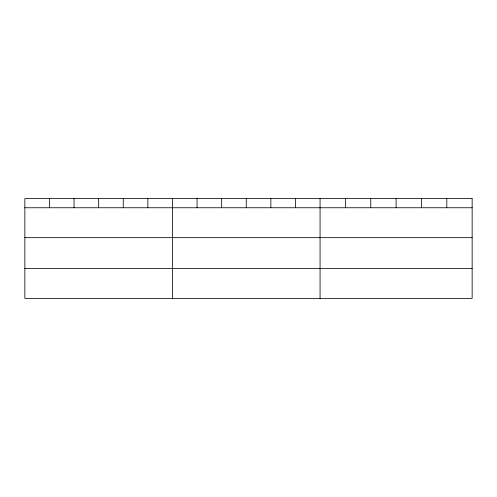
<?xml version="1.0" encoding="UTF-8"?>
<svg xmlns="http://www.w3.org/2000/svg" width="497" height="497" viewBox="0 0 497 497"><rect width="100%" height="100%" fill="white"/><g stroke="black" fill="none" stroke-linecap="round" stroke-linejoin="round"><path stroke-width="0.75" d="M24.85 207.752L472.15 207.752M24.85 237.659L472.15 237.659M24.85 268.473L472.15 268.473M446.803 198.626L446.803 207.752M421.456 198.626L421.456 207.752M396.109 198.626L396.109 207.752M370.762 198.626L370.762 207.752M345.415 198.626L345.415 207.752M320.068 198.626L320.068 298.374M295.466 198.626L295.466 207.752M270.865 198.626L270.865 207.752M246.263 198.626L246.263 207.752M221.662 198.626L221.662 207.752M197.06 198.626L197.06 207.752M172.459 198.626L172.459 298.374M147.857 198.626L147.857 207.752M123.256 198.626L123.256 207.752M98.654 198.626L98.654 207.752M74.053 198.626L74.053 207.752M49.451 198.626L49.451 207.752M472.15 198.626L24.85 198.626L24.85 298.374L472.15 298.374L472.15 198.626"/></g></svg>
